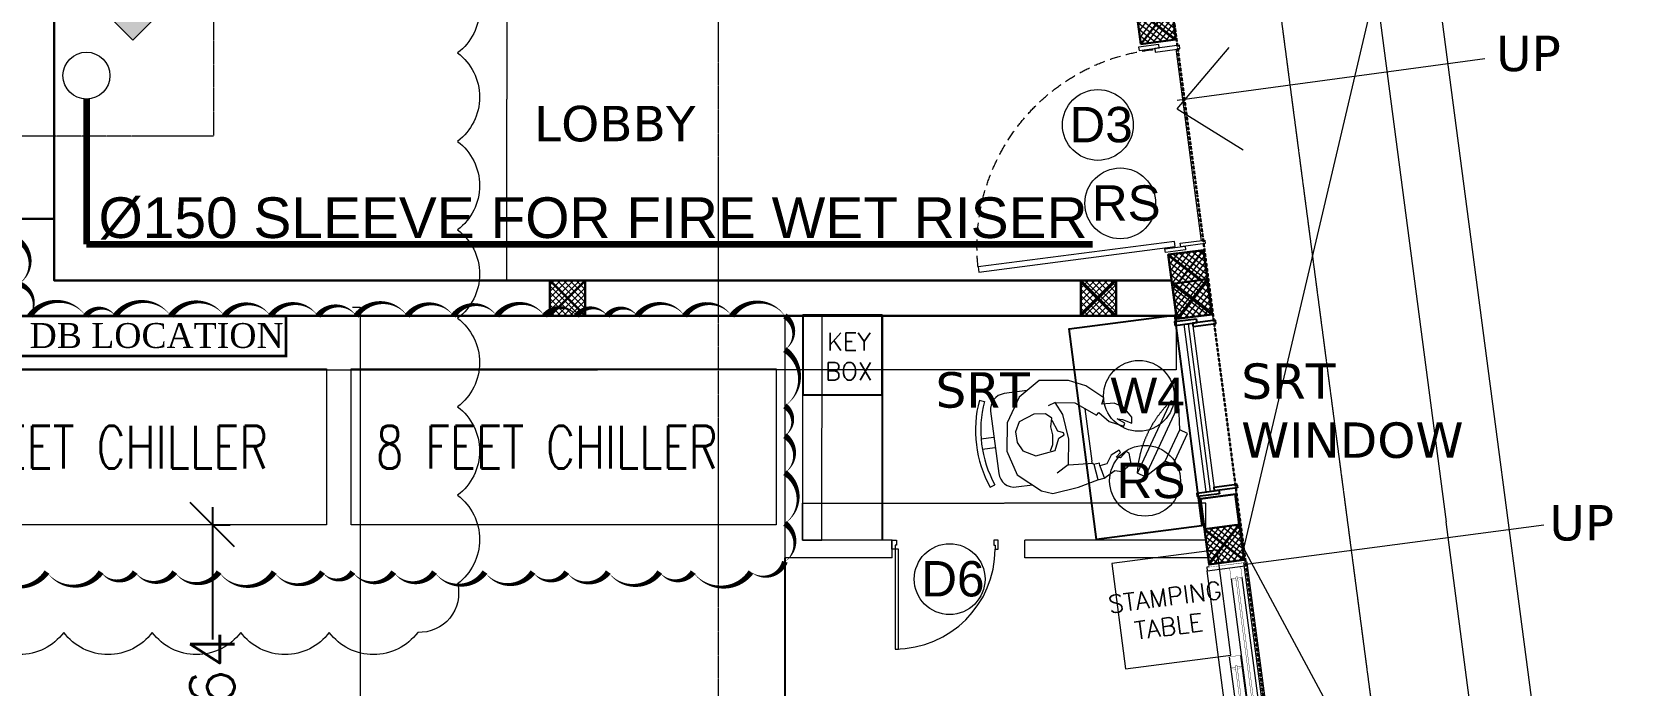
# Model space of a CAD drawing. Header units: inches. Extents: x 6 to 183294, y -48183 to 78918.
# Drawn here: x 149024 to 158074, y 60168 to 63863 of the extents above; entities that cross this region are included whole.
import ezdxf
from ezdxf.enums import TextEntityAlignment as Align

# ---------------------------------------------------------------- set-up
doc = ezdxf.new("R2010")
doc.units = ezdxf.units.IN
doc.header["$MEASUREMENT"] = 0
doc.set_wipeout_variables(frame=1)
doc.header["$PDMODE"] = 35
for name, pattern in [('( Hidden )', [0.375, 0.25, -0.125]), ('DASH', [0.35, 0.25, -0.1]), ('HIDDEN', [0.375, 0.25, -0.125]), ('PHANTOM2', [1.25, 0.625, -0.125, 0.125, -0.125, 0.125, -0.125])]:
    doc.linetypes.add(name, pattern=pattern)
for name, color, linetype, lineweight in [('0 @ 1 (2)', 8, 'Continuous', 0), ('asl comments 12-01-2023', 8, 'Continuous', 0), ('DIM', 8, 'Continuous', 0), ('FUR', 8, 'Continuous', 0), ('FURNITURE', 8, 'Continuous', 0), ('RACK', 8, 'Continuous', 0), ('SDA_COMMENTS', 8, 'Continuous', 0), ('SDA_DETAIL MARKER', 8, 'PHANTOM2', 0), ('SDA_DIM', 8, 'Continuous', 5), ('SDA_DOOR', 2, 'Continuous', 5), ('SDA_MEP INPUTS', 8, 'Continuous', 0), ('SDA_PARTITIONS', 8, 'Continuous', 0), ('SDA_PLAN', 8, 'Continuous', 0), ('SDA_PROJECTIONS', 8, 'HIDDEN', 0), ('SDA_RCC', 1, 'Continuous', 30), ('SDA_SCHEDULES', 8, 'Continuous', 0), ('SDA_SECTION LINE', 8, 'Continuous', 0), ('SDA_WALL', 7, 'Continuous', 30), ('SDA_WINDOW', 8, 'Continuous', 0), ('WALL', 8, 'Continuous', 0)]:
    doc.layers.add(name, color=color, linetype=linetype, lineweight=lineweight)
doc.layers.add('SDA_TEXT', color=21, linetype='Continuous')
doc.styles.add('AR', font='arial.ttf')
doc.styles.add('arial', font='verdana.ttf')
doc.styles.get("Standard").update_dxf_attribs({"font": 'txt.shx'})
doc.styles.add('SWA', font='simplex.shx', dxfattribs={"width": 0.75, "height": 0.23})
doc.styles.add('Tahoma', font='tahoma.ttf')
doc.styles.add('TEXT1', font='times.ttf')
doc.styles.add('UNIQUE', font='times.ttf', dxfattribs={"height": 0.16})
doc.linetypes.add('FENCELINE1', pattern='A,0.25,-0.1,[133,ltypeshp.shx,S=0.1,R=0,X=-0.1,Y=0],-0.1,1', length=1.45)
doc.dimstyles.new('1-10', dxfattribs={"dimscale": 0.15, "dimtxt": 2.5, "dimasz": 2.5, "dimexe": 1, "dimexo": 0.5, "dimgap": 0.09, "dimtad": 0, "dimdec": 3, "dimzin": 0, "dimdsep": 46, "dimtxsty": 'Standard', "dimblk": 'OBLIQUE', "dimcen": 2.5, "dimdle": 1, "dimadec": 0, "dimazin": 0, "dimtfac": 1, "dimtdec": 3, "dimtofl": 0, "dimtmove": 0, "dimatfit": 3, "dimfxl": 0, "dimtolj": 1, "dimtzin": 0, "dimarcsym": 0})
doc.dimstyles.new('SDA-100', dxfattribs={"dimtxt": 0.2, "dimasz": 0.18, "dimexe": 0.18, "dimexo": 0.0625, "dimgap": 0.015, "dimtad": 0, "dimzin": 0, "dimdsep": 46, "dimtxsty": 'Standard', "dimblk": 'ARCHTICK', "dimcen": 0.09, "dimclrd": 27, "dimclre": 27, "dimclrt": 21, "dimadec": 0, "dimazin": 0, "dimtfac": 1, "dimtofl": 0, "dimtmove": 1, "dimatfit": 3, "dimfxl": 0, "dimtolj": 1, "dimtzin": 0, "dimlwd": -1, "dimlwe": -1, "dimarcsym": 0})
doc.dimstyles.new('SDA-50', dxfattribs={"dimtxt": 0.1, "dimasz": 0.05, "dimexe": 0.09, "dimexo": 0.009, "dimgap": 0, "dimtad": 0, "dimzin": 0, "dimdsep": 46, "dimtxsty": 'Standard', "dimblk": 'ARCHTICK', "dimcen": 0.1, "dimclrd": 27, "dimclre": 27, "dimclrt": 21, "dimadec": 0, "dimazin": 0, "dimtfac": 1, "dimtofl": 0, "dimtmove": 1, "dimatfit": 3, "dimfxl": 0, "dimtolj": 1, "dimtzin": 0, "dimlwd": -1, "dimlwe": -1, "dimarcsym": 0})

# ---------------------------------------------------------------- blocks, each defined once
blk = doc.blocks.new('*U219')
at = {"linetype": 'Continuous', "lineweight": 0}
for points in [[(0, 0.025), (0.035, 0.025), (0.035, 0.01), (0.055, 0.01), (0.055, 0.15), (0.035, 0.15), (0.035, 0.24), (0.015, 0.24), (0.015, 0.225), (0, 0.225)], [(1.2, 0.025), (1.165, 0.025), (1.165, 0.01), (1.145, 0.01), (1.145, 0.15), (1.165, 0.15), (1.165, 0.24), (1.185, 0.24), (1.185, 0.225), (1.2, 0.225)]]:
    blk.add_wipeout(points, dxfattribs=at).dxf.layer = 'SDA_DOOR'
at = {"layer": 'SDA_DOOR', "color": 7, "linetype": 'Continuous', "lineweight": 30}
for p, q in [((0, 0.225), (0, 0.025)), ((1.2, 0.225), (1.2, 0.025))]:
    blk.add_line(p, q, dxfattribs=at)
at = {"layer": 'SDA_DOOR', "linetype": 'Continuous'}
for points in [[(1.13, 1.3), (1.16, 1.3), (1.16, 0.18), (1.13, 0.18)], [(1.13, 1.3), (1.16, 1.3), (1.16, 0.18), (1.13, 0.18)], [(0.015, 0.125), (0.015, 0.24), (0.035, 0.24), (0.035, 0.125)], [(1.185, 0.125), (1.185, 0.24), (1.165, 0.24), (1.165, 0.125)], [(0.035, 0.01), (0.035, 0.15), (0.055, 0.15), (0.055, 0.01)], [(1.165, 0.01), (1.165, 0.15), (1.145, 0.15), (1.145, 0.01)]]:
    blk.add_lwpolyline(points, close=True, dxfattribs=at)
at = {"layer": 'SDA_DOOR', "linetype": '( Hidden )', "ltscale": 0.25}
blk.add_arc((1.16, 0.18), 1.1204, 91.53434, 181.53434, dxfattribs=at)
blk.add_arc((1.16, 0.18), 1.1204, 91.53434, 181.53434, dxfattribs=at)
blk = doc.blocks.new('A$C7A0A1DC5')
blk.add_wipeout([(0, 1), (1, 1), (1, 0), (0, 0)]).dxf.layer = 'SDA_RCC'
at = {"layer": 'SDA_RCC', "lineweight": 5}
h = blk.add_hatch(dxfattribs=at)
h.set_pattern_fill('ANSI37', color=252, scale=0.04, style=0)
h.set_pattern_definition([(45, (0, 0), (-0.089803, 0.089803), []), (135, (0, 0), (-0.089803, -0.089803), [])])
h.paths.add_polyline_path([(0, 1), (1, 1), (1, 0), (0, 0)])
at = {"layer": 'SDA_RCC'}
for p, q in [((0, 1), (1, 0)), ((1, 1), (0, 0))]:
    blk.add_line(p, q, dxfattribs=at)
blk.add_lwpolyline([(0, 1), (1, 1), (1, 0), (0, 0)], close=True, dxfattribs=at)
blk = doc.blocks.new('*U220')
blk.add_circle((0.2, 0.2), 0.2)
at = {"style": 'AR'}
blk.add_attdef('DOOR', (0.0399, 0.102), '', height=0.2, dxfattribs=at)
blk = doc.blocks.new('*U221')
blk.add_circle((0.2, 0.2), 0.2)
at = {"style": 'AR'}
blk.add_attdef('DOOR', (0.0399, 0.102), '', height=0.2, dxfattribs=at)
blk = doc.blocks.new('*U223')
at = {"layer": 'SDA_DOOR', "lineweight": 5}
blk.add_lwpolyline([(0.675, 0), (0.715, 0), (0.715, 1.13), (0.675, 1.13)], close=True, dxfattribs=at)
at = {"layer": 'SDA_DOOR', "lineweight": 5, "flags": 128}
for points in [[(-0.415, 0), (-0.45, 0), (-0.45, -0.1), (-0.4, -0.1), (-0.4, -0.045), (-0.415, -0.045)], [(0.7, -0.045), (0.715, -0.045), (0.715, 0), (0.75, 0), (0.75, -0.1), (0.7, -0.1)]]:
    blk.add_lwpolyline(points, close=True, dxfattribs=at)
at = {"layer": 'SDA_DOOR', "lineweight": 5}
blk.add_arc((0.715, 0), 1.13, 90, 180, dxfattribs=at)
blk = doc.blocks.new('*U224')
blk.add_circle((0.2, 0.2), 0.2)
at = {"style": 'AR'}
blk.add_attdef('DOOR', (0.0399, 0.102), '', height=0.2, dxfattribs=at)
blk = doc.blocks.new('*U206')
for points in [[(0, 0.025), (0.015, 0.025), (0.015, 0.225), (0, 0.225)], [(3.6, 0.025), (3.585, 0.025), (3.585, 0.225), (3.6, 0.225)]]:
    blk.add_lwpolyline(points, close=True)
at = {"layer": 'SDA_DOOR', "color": 252, "lineweight": 0}
for p, q in [((0.035, 0.24), (3.565, 0.24)), ((0.035, 0.01), (3.565, 0.01))]:
    blk.add_line(p, q, dxfattribs=at)
at = {"layer": 'SDA_DOOR', "lineweight": 0}
for p, q in [((0.098, 0.1124, 0), (0.935, 0.1118, 0)), ((0.533, 0.1798, 0), (1.37, 0.1798, 0)), ((0.533, 0.1165, 0), (1.37, 0.1165, 0)), ((3.067, 0.1798, 0), (2.23, 0.1798, 0)), ((3.067, 0.1165, 0), (2.23, 0.1165, 0)), ((3.502, 0.1124, 0), (2.665, 0.1118, 0)), ((0.935, 0.0488, 0), (0.098, 0.0488, 0)), ((2.665, 0.0488, 0), (3.502, 0.0488, 0))]:
    blk.add_line(p, q, dxfattribs=at)
at = {"layer": 'SDA_DOOR', "linetype": 'Continuous'}
for points in [[(0.015, 0.01), (0.015, 0.24), (0.035, 0.24), (0.035, 0.01)], [(3.585, 0.01), (3.585, 0.24), (3.565, 0.24), (3.565, 0.01)]]:
    blk.add_lwpolyline(points, close=True, dxfattribs=at)
at = {"layer": 'SDA_DOOR', "lineweight": 0, "elevation": 0}
for points, const_width in [([(0.596, 0.1533), (0.596, 0.1804), (0.533, 0.1804), (0.533, 0.1174), (0.596, 0.1174), (0.596, 0.1433)], 0.002), ([(1.37, 0.1533), (1.37, 0.1804), (1.433, 0.1804), (1.433, 0.1174), (1.37, 0.1174), (1.37, 0.1433)], 0.002), ([(2.23, 0.1533), (2.23, 0.1804), (2.167, 0.1804), (2.167, 0.1174), (2.23, 0.1174), (2.23, 0.1433)], 0.002), ([(3.004, 0.1533), (3.004, 0.1804), (3.067, 0.1804), (3.067, 0.1174), (3.004, 0.1174), (3.004, 0.1433)], 0.002), ([(0.098, 0.1118), (0.113, 0.0853), (0.098, 0.0853), (0.098, 0.1118)], 0.001), ([(0.596, 0.1798), (0.611, 0.1533), (0.596, 0.1533), (0.596, 0.1798)], 0.001), ([(0.611, 0.1433), (0.596, 0.1433), (0.596, 0.1168), (0.611, 0.1433)], 0.001), ([(0.872, 0.1118), (0.857, 0.0853), (0.872, 0.0853), (0.872, 0.1118)], 0.001), ([(0.872, 0.0853), (0.872, 0.1124), (0.935, 0.1124), (0.935, 0.0494), (0.872, 0.0494), (0.872, 0.0753)], 0.002), ([(1.37, 0.1798), (1.355, 0.1533), (1.37, 0.1533), (1.37, 0.1798)], 0.001), ([(1.355, 0.1433), (1.37, 0.1433), (1.37, 0.1168), (1.355, 0.1433)], 0.001), ([(2.23, 0.1798), (2.245, 0.1533), (2.23, 0.1533), (2.23, 0.1798)], 0.001), ([(2.245, 0.1433), (2.23, 0.1433), (2.23, 0.1168), (2.245, 0.1433)], 0.001), ([(2.728, 0.0853), (2.728, 0.1124), (2.665, 0.1124), (2.665, 0.0494), (2.728, 0.0494), (2.728, 0.0753)], 0.002), ([(2.728, 0.1118), (2.743, 0.0853), (2.728, 0.0853), (2.728, 0.1118)], 0.001), ([(3.004, 0.1798), (2.989, 0.1533), (3.004, 0.1533), (3.004, 0.1798)], 0.001), ([(2.989, 0.1433), (3.004, 0.1433), (3.004, 0.1168), (2.989, 0.1433)], 0.001), ([(3.502, 0.1118), (3.487, 0.0853), (3.502, 0.0853), (3.502, 0.1118)], 0.001), ([(0.113, 0.0753), (0.098, 0.0753), (0.098, 0.0488), (0.113, 0.0753)], 0.001), ([(0.857, 0.0753), (0.872, 0.0753), (0.872, 0.0488), (0.857, 0.0753)], 0.001), ([(2.743, 0.0753), (2.728, 0.0753), (2.728, 0.0488), (2.743, 0.0753)], 0.001), ([(3.487, 0.0753), (3.502, 0.0753), (3.502, 0.0488), (3.487, 0.0753)], 0.001)]:
    blk.add_lwpolyline(points, dxfattribs=dict(at, const_width=const_width))
for points in [[(1.4065, 0.1804), (1.3965, 0.1804), (1.3965, 0.2147), (1.4065, 0.2147)], [(2.1935, 0.1804), (2.2035, 0.1804), (2.2035, 0.2147), (2.1935, 0.2147)]]:
    blk.add_lwpolyline(points, close=True, dxfattribs=at)
at = {"layer": 'SDA_DOOR', "lineweight": 0, "const_width": 0.002, "elevation": 0}
for points in [[(1.3797, 0.1533), (0.5875, 0.1533), (0.5875, 0.1433), (1.3797, 0.1433)], [(2.2203, 0.1533), (3.0124, 0.1533), (3.0124, 0.1433), (2.2203, 0.1433)], [(0.0908, 0.0853), (0.8814, 0.0853), (0.8814, 0.0753), (0.0908, 0.0753)], [(3.5092, 0.0853), (2.7186, 0.0853), (2.7186, 0.0753), (3.5092, 0.0753)]]:
    blk.add_lwpolyline(points, close=True, dxfattribs=at)
at = {"linetype": 'Continuous', "lineweight": 0}
for points in [[(0, 0.025), (0.015, 0.025), (0.015, 0.225), (0, 0.225)], [(3.6, 0.025), (3.585, 0.025), (3.585, 0.225), (3.6, 0.225)]]:
    blk.add_wipeout(points, dxfattribs=at).dxf.layer = 'SDA_DOOR'
at = {"layer": 'SDA_DOOR', "color": 7, "linetype": 'Continuous', "lineweight": 30}
for p, q in [((0, 0.225), (0, 0.025)), ((3.6, 0.225), (3.6, 0.025))]:
    blk.add_line(p, q, dxfattribs=at)
at = {"layer": 'SDA_DOOR', "lineweight": 0, "const_width": 0.002, "elevation": 0}
for points in [[(0.098, 0.0853), (0.098, 0.1124), (0.035, 0.1124), (0.035, 0.0494), (0.098, 0.0494), (0.098, 0.0753)], [(3.502, 0.0853), (3.502, 0.1124), (3.565, 0.1124), (3.565, 0.0494), (3.502, 0.0494), (3.502, 0.0753)]]:
    blk.add_lwpolyline(points, dxfattribs=at)
blk = doc.blocks.new('A$C0D3C5FC6')
at = {"layer": 'SDA_MEP INPUTS', "lineweight": 0, "const_width": 0.02}
blk.add_lwpolyline([(0, 0), (0, -0.3), (-2, -0.3), (-2, 0)], close=True, dxfattribs=at)
at = {"layer": 'SDA_MEP INPUTS', "lineweight": 0, "style": 'TEXT1'}
blk.add_text('DB LOCATION', height=0.18663, dxfattribs=at).set_placement((-1.919, -0.24))
blk = doc.blocks.new('_ArchTick')
at = {"color": 0, "const_width": 0.15}
blk.add_lwpolyline([(-0.5, -0.5), (0.5, 0.5)], dxfattribs=at)
blk = doc.blocks.new('*U482')
at = {"linetype": 'Continuous'}
blk.add_wipeout([(0, 0.015), (0.015, 0.015), (0.015, 0), (1.0107, 0), (1.0107, 0.015), (1.0257, 0.015), (1.0257, 0.215), (0.9907, 0.215), (0.9907, 0.23), (0.035, 0.23), (0.035, 0.215), (0, 0.215)], dxfattribs=at).dxf.layer = 'SDA_WINDOW'
at = {"layer": 'SDA_WINDOW', "color": 7, "linetype": 'Continuous', "lineweight": 30}
for p, q in [((0, 0.015), (0, 0.215)), ((1.0257, 0.015), (1.0257, 0.215))]:
    blk.add_line(p, q, dxfattribs=at)
at = {"layer": 'SDA_WINDOW', "linetype": 'Continuous'}
for p, q in [((0.035, 0.1), (0.9907, 0.1)), ((0.035, 0.075), (0.9907, 0.075)), ((0.035, 0.05), (0.9907, 0.05))]:
    blk.add_line(p, q, dxfattribs=at)
at = {"layer": 'SDA_WINDOW', "linetype": 'Continuous', "lineweight": -3}
for points in [[(0.035, 0.23), (0.035, 0.1), (0.055, 0.1), (0.055, 0.23)], [(0.9907, 0.23), (0.9907, 0.1), (0.9707, 0.1), (0.9707, 0.23)], [(0.015, 0.125), (0.015, 0), (0.035, 0), (0.035, 0.125)], [(1.0107, 0.125), (1.0107, 0), (0.9907, 0), (0.9907, 0.125)]]:
    blk.add_lwpolyline(points, close=True, dxfattribs=at)
blk = doc.blocks.new('*U314')
blk.add_circle((0.2, 0.2), 0.2)
at = {"style": 'AR'}
blk.add_attdef('DOOR', (0.0399, 0.102), '', height=0.2, dxfattribs=at)
blk = doc.blocks.new('*U315')
blk.add_circle((0.2, 0.2), 0.2)
at = {"style": 'AR'}
blk.add_attdef('DOOR', (0.0399, 0.102), '', height=0.2, dxfattribs=at)
blk = doc.blocks.new('*D671')
at = {"layer": 'Defpoints', "color": 0}
for p in [(151658.8, 64508.8), (151658.8, 62458.8), (151705.5, 62458.8)]:
    blk.add_point(p, dxfattribs=at)
at = {"layer": 'SDA_DIM', "color": 27}
for p, q in [((151658.9, 64508.8), (151705.6, 64508.8)), ((151705.5, 64508.8), (151705.5, 63484.4)), ((151705.5, 62458.8), (151705.5, 63483.2)), ((151658.9, 62458.8), (151705.6, 62458.8))]:
    blk.add_line(p, q, dxfattribs=at)
at = {"layer": 'SDA_DIM', "color": 27, "xscale": 0.18, "yscale": 0.18, "zscale": 0.18}
for p, rotation in [((151705.5, 64508.8), 90), ((151705.5, 62458.8), 270)]:
    blk.add_blockref('_ArchTick', p, dxfattribs=dict(at, rotation=rotation))
at = {"layer": 'SDA_DIM', "color": 21, "insert": (151705.5, 63483.8), "char_height": 0.2, "attachment_point": 5, "rotation": 90}
blk.add_mtext('\\A1;2049.99', dxfattribs=at)
blk = doc.blocks.new('*D677')
at = {"layer": 'Defpoints', "color": 0}
for p in [(148948.8, 62258.8), (155488.7, 62258.8), (155488.7, 61954.7)]:
    blk.add_point(p, dxfattribs=at)
at = {"layer": 'SDA_DIM', "color": 27}
for p, q in [((148948.8, 62258.8), (148948.8, 61954.5)), ((155488.7, 62258.8), (155488.7, 61954.5)), ((148948.8, 61954.7), (152218.1, 61954.7)), ((155488.7, 61954.7), (152219.4, 61954.7))]:
    blk.add_line(p, q, dxfattribs=at)
at = {"layer": 'SDA_DIM', "color": 27, "xscale": 0.18, "yscale": 0.18, "zscale": 0.18, "rotation": 180}
blk.add_blockref('_ArchTick', (148948.8, 61954.7), dxfattribs=at)
at = {"layer": 'SDA_DIM', "color": 27, "xscale": 0.18, "yscale": 0.18, "zscale": 0.18}
blk.add_blockref('_ArchTick', (155488.7, 61954.7), dxfattribs=at)
at = {"layer": 'SDA_DIM', "color": 21, "insert": (152218.7, 61954.7), "char_height": 0.2, "attachment_point": 5}
blk.add_mtext('\\A1;6539.83', dxfattribs=at)
blk = doc.blocks.new('*D681')
at = {"layer": 'Defpoints', "color": 0}
for p in [(153377.2, 62258.8), (153377.2, 60991.6), (153485.9, 60991.6)]:
    blk.add_point(p, dxfattribs=at)
at = {"layer": 'SDA_DIM', "color": 27}
for p, q in [((153377.3, 62258.8), (153486.1, 62258.8)), ((153485.9, 62258.8), (153485.9, 61625.8)), ((153485.9, 60991.6), (153485.9, 61624.6)), ((153377.3, 60991.6), (153486.1, 60991.6))]:
    blk.add_line(p, q, dxfattribs=at)
at = {"layer": 'SDA_DIM', "color": 27, "xscale": 0.18, "yscale": 0.18, "zscale": 0.18}
for p, rotation in [((153485.9, 62258.8), 90), ((153485.9, 60991.6), 270)]:
    blk.add_blockref('_ArchTick', p, dxfattribs=dict(at, rotation=rotation))
at = {"layer": 'SDA_DIM', "color": 21, "insert": (153485.9, 61625.2), "char_height": 0.2, "attachment_point": 5, "rotation": 90}
blk.add_mtext('\\A1;1267.26', dxfattribs=at)
blk = doc.blocks.new('*D682')
at = {"layer": 'Defpoints', "color": 0}
for p in [(155655.8, 61199.7), (153377.2, 60991.6), (155655.8, 60991.6)]:
    blk.add_point(p, dxfattribs=at)
at = {"layer": 'SDA_DIM', "color": 27}
for p, q in [((153377.2, 60991.6), (153377.2, 61199.9)), ((153377.2, 61199.7), (154515.9, 61199.7)), ((155655.8, 61199.7), (154517.1, 61199.7)), ((155655.8, 60991.6), (155655.8, 61199.9))]:
    blk.add_line(p, q, dxfattribs=at)
at = {"layer": 'SDA_DIM', "color": 27, "xscale": 0.18, "yscale": 0.18, "zscale": 0.18, "rotation": 180}
blk.add_blockref('_ArchTick', (153377.2, 61199.7), dxfattribs=at)
at = {"layer": 'SDA_DIM', "color": 27, "xscale": 0.18, "yscale": 0.18, "zscale": 0.18}
blk.add_blockref('_ArchTick', (155655.8, 61199.7), dxfattribs=at)
at = {"layer": 'SDA_DIM', "color": 21, "insert": (154516.5, 61199.7), "char_height": 0.2, "attachment_point": 5}
blk.add_mtext('\\A1;2278.58', dxfattribs=at)
blk = doc.blocks.new('*D732')
at = {"layer": 'Defpoints', "color": 0}
for p in [(150834, 62308.3), (150878, 62308.3), (150894.3, 36790)]:
    blk.add_point(p, dxfattribs=at)
at = {"layer": 'SDA_DIM', "color": 27}
for p, q in [((150834.1, 62308.3), (150878.2, 62308.3)), ((150878, 62308.3), (150878, 49549.8)), ((150878, 36790), (150878, 49548.4)), ((150894.2, 36790), (150877.8, 36790))]:
    blk.add_line(p, q, dxfattribs=at)
at = {"layer": 'SDA_DIM', "color": 27, "xscale": 0.18, "yscale": 0.18, "zscale": 0.18}
for p, rotation in [((150878, 62308.3), 90), ((150878, 36790), 270)]:
    blk.add_blockref('_ArchTick', p, dxfattribs=dict(at, rotation=rotation))
at = {"layer": 'SDA_DIM', "color": 21, "insert": (150878, 49549.1), "char_height": 0.2, "attachment_point": 5, "rotation": 90}
blk.add_mtext('\\A1;25518.29', dxfattribs=at)
blk = doc.blocks.new('*D765')
at = {"layer": 'Defpoints', "color": 0}
for p in [(156840, 65068.7), (157874.7, 57212.6), (157530.4, 57167.3)]:
    blk.add_point(p, dxfattribs=at)
at = {"layer": 'SDA_DIM', "color": 27}
for p, q in [((156839.9, 65068.7), (156495.5, 65023.4)), ((156495.7, 65023.4), (157013, 61095.9)), ((157530.4, 57167.3), (157013.2, 61094.7)), ((157874.7, 57212.6), (157530.3, 57167.3))]:
    blk.add_line(p, q, dxfattribs=at)
at = {"layer": 'SDA_DIM', "color": 27, "xscale": 0.18, "yscale": 0.18, "zscale": 0.18}
for p, rotation in [((156495.7, 65023.4), 97.50329126944055), ((157530.4, 57167.3), 277.5032912694406)]:
    blk.add_blockref('_ArchTick', p, dxfattribs=dict(at, rotation=rotation))
at = {"layer": 'SDA_DIM', "color": 21, "insert": (157013.1, 61095.3), "char_height": 0.2, "attachment_point": 5, "rotation": 277.50329}
blk.add_mtext('\\A1;7923.95', dxfattribs=at)
blk = doc.blocks.new('*U486')
blk.add_hatch(color=256).paths.add_polyline_path([(-8.98, 0), (-4.49, -4.49), (0, -8.98), (4.49, -4.49), (8.98, 0), (6.35, 0, -0.198912), (4.49, -4.49, -0.414214), (-4.49, -4.49, -0.198912), (-6.35, 0)])
blk.add_line((-6.35, 0), (6.35, 0))
for points in [[(-6.35, 0), (-8.98, 0), (0, -8.98), (8.98, 0), (6.35, 0, -1)], [(4.49, -4.49, -0.414214), (-4.49, -4.49), (0, -8.98), (4.49, -4.49)]]:
    blk.add_lwpolyline(points, format="xyb", close=True)
blk.add_circle((0, 0), 6.35)
at = {"style": 'Tahoma', "flags": 8}
blk.add_attdef('VIEWNUMBER', text='', height=2.5, dxfattribs=at).set_placement((0, 0), align=Align.BOTTOM_CENTER)
blk.add_attdef('SHEETNUMBER', text='', height=2.5, dxfattribs=at).set_placement((0, -1.59), align=Align.TOP_CENTER)
blk = doc.blocks.new('scf')
at = {"layer": 'FUR', "color": 120, "lineweight": 0}
for p, q in [((248384.6, 259616.5, -114.3), (248410.5, 259657.4, -114.3)), ((248384.6, 259616.5, -114.3), (248459, 259493, -114.3)), ((248384.6, 259616.5, -114.3), (248766, 259374.7, -114.3)), ((248410.5, 259657.4, -114.3), (248791.9, 259415.6, -114.3)), ((248433.1, 259452.1, -114.3), (248459, 259493, -114.3)), ((248459, 259493, -114.3), (248622.5, 259389.3, -114.3)), ((248433.1, 259452.1, -114.3), (248596.6, 259348.5, -114.3)), ((248766, 259374.7, -114.3), (248791.9, 259415.6, -114.3)), ((248596.6, 259348.5, -114.3), (248622.5, 259389.3, -114.3)), ((248622.5, 259389.3, -114.3), (248766, 259374.7, -114.3))]:
    blk.add_line(p, q, dxfattribs=at)
blk.add_polyline3d([(248410.5, 259657.4, -114.3), (248413.9, 259656.7, -114.3), (248417.4, 259656.1, -114.3), (248420.9, 259655.4, -114.3), (248424.3, 259654.6, -114.3), (248427.8, 259653.9, -114.3), (248431.2, 259653.1, -114.3), (248434.7, 259652.3, -114.3), (248438.2, 259651.5, -114.3), (248441.6, 259650.7, -114.3), (248445.1, 259649.8, -114.3), (248448.5, 259648.9, -114.3), (248452, 259648, -114.3), (248455.4, 259647.1, -114.3), (248458.9, 259646.1, -114.3), (248462.3, 259645.2, -114.3), (248465.7, 259644.2, -114.3), (248469.2, 259643.2, -114.3), (248472.6, 259642.1, -114.3), (248476, 259641.1, -114.3), (248479.5, 259640, -114.3), (248482.9, 259638.9, -114.3), (248486.3, 259637.8, -114.3), (248489.7, 259636.6, -114.3), (248493.1, 259635.5, -114.3), (248496.5, 259634.3, -114.3), (248499.9, 259633.1, -114.3), (248503.3, 259631.9, -114.3), (248506.7, 259630.6, -114.3), (248510.1, 259629.4, -114.3), (248513.5, 259628.1, -114.3), (248516.9, 259626.8, -114.3), (248520.2, 259625.4, -114.3), (248523.6, 259624.1, -114.3), (248526.9, 259622.7, -114.3), (248530.3, 259621.3, -114.3), (248533.6, 259619.9, -114.3), (248537, 259618.5, -114.3), (248540.3, 259617, -114.3), (248543.6, 259615.5, -114.3), (248546.9, 259614.1, -114.3), (248550.3, 259612.5, -114.3), (248553.6, 259611, -114.3), (248556.8, 259609.5, -114.3), (248560.1, 259607.9, -114.3), (248563.4, 259606.3, -114.3), (248566.7, 259604.7, -114.3), (248569.9, 259603.1, -114.3), (248573.2, 259601.4, -114.3), (248576.4, 259599.7, -114.3), (248579.7, 259598, -114.3), (248582.9, 259596.3, -114.3), (248586.1, 259594.6, -114.3), (248589.3, 259592.9, -114.3), (248592.5, 259591.1, -114.3), (248595.7, 259589.3, -114.3), (248598.9, 259587.5, -114.3), (248602.1, 259585.7, -114.3), (248605.2, 259583.9, -114.3), (248608.4, 259582, -114.3), (248611.5, 259580.1, -114.3), (248614.6, 259578.2, -114.3), (248617.8, 259576.3, -114.3), (248620.9, 259574.4, -114.3), (248624, 259572.4, -114.3), (248627, 259570.5, -114.3), (248630.1, 259568.5, -114.3), (248633.2, 259566.5, -114.3), (248636.2, 259564.5, -114.3), (248639.3, 259562.4, -114.3), (248642.3, 259560.4, -114.3), (248645.3, 259558.3, -114.3), (248648.3, 259556.2, -114.3), (248651.3, 259554.1, -114.3), (248654.2, 259552, -114.3), (248657.2, 259549.8, -114.3), (248660.2, 259547.7, -114.3), (248663.1, 259545.5, -114.3), (248666, 259543.3, -114.3), (248668.9, 259541.1, -114.3), (248671.8, 259538.9, -114.3), (248674.7, 259536.6, -114.3), (248677.6, 259534.4, -114.3), (248680.4, 259532.1, -114.3), (248683.3, 259529.8, -114.3), (248686.1, 259527.5, -114.3), (248688.9, 259525.2, -114.3), (248691.7, 259522.9, -114.3), (248694.5, 259520.5, -114.3), (248697.2, 259518.2, -114.3), (248700, 259515.8, -114.3), (248702.7, 259513.4, -114.3), (248705.4, 259511, -114.3), (248708.1, 259508.6, -114.3), (248710.8, 259506.1, -114.3), (248713.5, 259503.7, -114.3), (248716.1, 259501.2, -114.3), (248718.8, 259498.7, -114.3), (248721.4, 259496.3, -114.3), (248724, 259493.7, -114.3), (248726.6, 259491.2, -114.3), (248729.2, 259488.7, -114.3), (248731.7, 259486.1, -114.3), (248734.3, 259483.6, -114.3), (248736.8, 259481, -114.3), (248739.3, 259478.4, -114.3), (248741.8, 259475.8, -114.3), (248744.3, 259473.2, -114.3), (248746.7, 259470.6, -114.3), (248749.1, 259467.9, -114.3), (248751.6, 259465.3, -114.3), (248754, 259462.6, -114.3), (248756.3, 259459.9, -114.3), (248758.7, 259457.3, -114.3), (248761.1, 259454.6, -114.3), (248763.4, 259451.8, -114.3), (248765.7, 259449.1, -114.3), (248768, 259446.4, -114.3), (248770.2, 259443.6, -114.3), (248772.5, 259440.9, -114.3), (248774.7, 259438.1, -114.3), (248776.9, 259435.3, -114.3), (248779.1, 259432.6, -114.3), (248781.3, 259429.8, -114.3), (248783.5, 259426.9, -114.3), (248785.6, 259424.1, -114.3), (248787.7, 259421.3, -114.3), (248789.8, 259418.5, -114.3), (248791.9, 259415.6, -114.3)], dxfattribs=at)
blk = doc.blocks.new('A$C440C1D34')
at = {"color": 58}
blk.add_lwpolyline([(0, 0), (1200, 0), (1200, 600), (0, 600)], close=True, dxfattribs=at)
at = {"layer": 'RACK', "color": 3, "lineweight": 0}
for p, q in [((626.6, 282.4), (660.3, 287.7)), ((654.4, 233.8), (626.6, 282.4)), ((660.3, 287.7), (722.3, 247.2)), ((363, 191.1), (399.8, 249.7)), ((374.1, 153), (363, 191.1)), ((399.8, 249.7), (460.3, 246.8)), ((471.2, 230.2), (441.1, 194.6)), ((441.1, 194.6), (446.8, 169.6)), ((446.8, 169.6), (471.1, 199.1)), ((460.3, 246.8), (471.2, 230.2)), ((484.6, 192.6), (462.1, 144.5)), ((471.1, 199.1), (484.6, 192.6)), ((615.5, 236.9), (630.9, 242.8)), ((652.9, 157), (615.5, 236.9)), ((630.9, 242.8), (661.2, 204.1)), ((661.2, 204.1), (654.4, 233.8)), ((722.3, 247.2), (750.9, 198.5)), ((750.9, 198.5), (755.1, 127.9)), ((338.9, 87.6), (374.1, 153)), ((416.8, 112.6), (411.5, 73.2)), ((462.1, 144.5), (416.8, 112.6)), ((710, 105.6), (652.9, 157)), ((696.7, 90.6), (710, 105.6)), ((782, -21.3), (696.7, 90.6)), ((755.1, 127.9), (789.4, 145.2)), ((789.4, 145.2), (868.8, 52.8)), ((306.4, -63.1), (333, 50.5)), ((333, 50.5), (338.9, 87.6)), ((423.8, 40.2), (335.3, 51)), ((411.5, 73.2), (336.1, 89.4)), ((411.5, 73.2), (426.2, 71.8)), ((426.2, 71.8), (422.1, 37.4)), ((422.1, 37.4), (429.4, 36.7)), ((429.4, 36.7), (437.3, -102.4)), ((441.9, 32.1), (741.4, 32.1)), ((868.8, 52.8), (912.2, -41.2)), ((289.8, -210.2), (306.4, -63.1)), ((437.3, -102.4), (583, -81.1)), ((583, -81.1), (725.1, -96.4)), ((797.9, -131.2), (782, -21.3)), ((912.2, -41.2), (933, -204.2)), ((440.1, -104.2), (400.7, -170.9)), ((513.4, -278.8), (529.7, -167)), ((529.7, -167), (595.7, -136.5)), ((530, -193.8), (564.1, -175.8)), ((564.1, -175.8), (619.6, -168.1)), ((595.7, -136.5), (610.2, -104.9)), ((610.2, -104.9), (623, -106.6)), ((619.6, -168.1), (665.7, -174.1)), ((623, -106.6), (635, -138.2)), ((635, -138.2), (699, -161.3)), ((665.7, -174.1), (712.6, -162.2)), ((712.6, -162.2), (741.7, -194.6)), ((725.1, -96.4), (797.9, -131.2)), ((797.9, -131.2), (783.7, -172.7)), ((313.5, -271.7), (289.8, -210.2)), ((748.8, -260.1), (716.1, -346.3)), ((741.7, -194.6), (748.8, -260.1)), ((933, -204.2), (854.2, -329.8)), ((421.1, -397.6), (313.5, -271.7)), ((353.3, -411.1), (353.3, -318.3)), ((550.7, -348.6), (513.4, -278.8)), ((602, -374.2), (550.7, -348.6)), ((716.1, -346.3), (662.6, -374.2)), ((854.2, -329.8), (719.2, -415.4)), ((885.1, -280.6), (885.1, -411.1)), ((561.6, -437.1), (421.1, -397.6)), ((719.2, -415.4), (561.6, -437.1)), ((662.6, -374.2), (602, -374.2)), ((370.7, -557), (381.8, -529.7)), ((796.5, -499.7), (441.9, -499.7)), ((589.4, -574.1), (589.4, -499.7)), ((648.5, -574.1), (648.5, -499.7)), ((866.8, -554.6), (855.6, -527.2))]:
    blk.add_line(p, q, dxfattribs=at)
at = {"layer": 'RACK', "color": 3, "lineweight": 0, "extrusion": (0, 0, -1)}
for centre, major_axis, start_param, end_param in [((441.9, -56.6), (-0.1, 88.6), -0.137601, 0.000894), ((441.9, -411.1), (0, 88.6), 3.141536, 4.712332), ((796.5, -411.1), (0, 88.6), 1.570738, 3.141534), ((615.7, 63.7), (0, 637.8), 2.755887, 3.517122), ((615.7, 63.7), (0, 667.3), 2.75589, 3.517576)]:
    blk.add_ellipse(centre, major_axis=major_axis, ratio=1, start_param=start_param, end_param=end_param, dxfattribs=at)
at = {"xscale": -1, "rotation": 180}
blk.add_blockref('scf', (-248069.1, 259935.6, 0), dxfattribs=at)
blk = doc.blocks.new('_Oblique')
at = {"color": 0, "linetype": 'ByBlock', "lineweight": -2}
blk.add_line((-0.5, -0.5), (0.5, 0.5), dxfattribs=at)
blk = doc.blocks.new('*D527')
at = {"layer": 'Defpoints', "color": 0, "transparency": 16777216}
for p in [(1.7999, 4.2795), (1.8529, 4.2795), (2.724, 2.1154, 197.598)]:
    blk.add_point(p, dxfattribs=at)
at = {"layer": 'DIM', "color": 0, "lineweight": -2, "transparency": 16777216}
for p, q in [((1.8529, 4.3795), (1.8529, 3.6299)), ((1.8499, 4.2795), (1.9529, 4.2795)), ((1.8529, 2.0154), (1.8529, 2.765)), ((2.674, 2.1154), (1.7529, 2.1154))]:
    blk.add_line(p, q, dxfattribs=at)
at = {"layer": 'DIM', "color": 0, "lineweight": -2, "transparency": 16777216, "xscale": 0.25, "yscale": 0.25, "zscale": 0.25}
for p, rotation in [((1.8529, 4.2795), 90), ((1.8529, 2.1154), 270)]:
    blk.add_blockref('_Oblique', p, dxfattribs=dict(at, rotation=rotation))
at = {"layer": 'DIM', "color": 0, "lineweight": -3, "transparency": 16777216, "insert": (1.8529, 3.1974), "char_height": 0.25, "attachment_point": 5, "rotation": 90}
blk.add_mtext('\\A1;2.164', dxfattribs=at)
blk = doc.blocks.new('gr cat')
at = {"color": 1}
blk.add_line((5.6381, 5.4628, 395.196), (5.6381, 4.1956, 395.196), dxfattribs=at)
at = {"elevation": 197.598}
blk.add_lwpolyline([(0.5943, 4.0119, 0, 0.0333, 0.520567), (0.9185, 4.0119, 0, 0.0333, 0.520567), (1.2244, 4.0119, 0, 0.0333, 0.520567), (1.4167, 4.0119, 0, 0.0333, 0.520567), (1.6405, 4.0119, 0, 0.0333, 0.520567), (1.891, 4.0119, 0, 0.0333, 0.520567), (2.2024, 4.0119, 0, 0.0333, 0.520567), (2.4755, 4.0119, 0, 0.0333, 0.520567), (2.6465, 4.0119, 0, 0.0333, 0.520567), (2.8775, 4.0119, 0, 0.0333, 0.520567), (3.1082, 4.0119, 0, 0.0333, 0.520567), (3.393, 4.0119, 0, 0.0333, 0.520567), (3.6643, 4.0119, 0, 0.0333, 0.520567), (3.8551, 4.0119, 0, 0.0333, 0.520567), (4.0901, 4.0119, 0, 0.0333, 0.520567), (4.3806, 4.0119, 0, 0.0333, 0.520567), (4.5696, 4.0119, 0, 0.0333, 0.520567), (4.8961, 4.0119, 0, 0.0333, 0.520567), (5.0876, 4.0703, 0, 0.0333, 0.520567), (5.0876, 4.2868, 0, 0.0333, 0.520567), (5.0876, 4.5733, 0, 0.0333, 0.520567), (5.0876, 4.7825, 0, 0.0333, 0.520567), (5.0876, 4.9507, 0, 0.0333, 0.520567), (5.0876, 5.2689, 0, 0.0333, 0.520567), (5.0876, 5.4595, 0, 0.0333, 0.520567), (4.7874, 5.4595, 0, 0.0333, 0.520567), (4.521, 5.4595, 0, 0.0333, 0.520567), (4.2527, 5.4595, 0, 0.0333, 0.520567), (4.0835, 5.4595, 0, 0.0333, 0.520567), (3.9104, 5.4595, 0, 0.0333, 0.520567), (3.7303, 5.4595, 0, 0.0333, 0.520567), (3.4597, 5.4595, 0, 0.0333, 0.520567), (3.215, 5.4595, 0, 0.0333, 0.520567), (2.9539, 5.4595, 0, 0.0333, 0.520567), (2.6656, 5.4595, 0, 0.0333, 0.520567), (2.449, 5.4595, 0, 0.0333, 0.520567), (2.1817, 5.4595, 0, 0.0333, 0.520567), (1.921, 5.4595, 0, 0.0333, 0.520567), (1.6176, 5.4595, 0, 0.0333, 0.520567), (1.3044, 5.4595, 0, 0.0333, 0.520567), (1.1374, 5.4595, 0, 0.0333, 0.520567), (0.8216, 5.4595, 0, 0.0333, 0.520567), (0.7592, 5.64, 0, 0.0333, 0.520567), (0.7592, 5.8845, 0, 0.0333, 0.520567)], format="xyseb", dxfattribs=at)
at = {"lineweight": -3, "elevation": 395.196}
blk.add_lwpolyline([(5.1881, 5.0128), (5.6381, 5.0128), (5.6381, 5.4628), (5.1881, 5.4628)], close=True, dxfattribs=at)
at = {"linetype": 'FENCELINE1', "ltscale": 0.25, "elevation": 197.598}
blk.add_lwpolyline([(5.0876, 4.0922), (5.0876, 2.197), (5.0876, 2.197), (2.8552, 2.197), (2.8552, 2.1154)], dxfattribs=at)
at = {"layer": 'FURNITURE', "lineweight": 5, "elevation": 197.598}
blk.add_lwpolyline([(7.0118, 3.465), (7.6067, 3.5424), (7.5293, 4.1374), (6.9343, 4.0599)], close=True, dxfattribs=at)
at = {"layer": 'WALL', "color": 1, "lineweight": 0, "true_color": 0xf00000, "elevation": 197.598}
for points in [[(0.0982, 5.1595), (2.4982, 5.1595), (2.4982, 4.2795), (0.0982, 4.2795)], [(2.6376, 5.1595), (5.0376, 5.1595), (5.0376, 4.2795), (2.6376, 4.2795)]]:
    blk.add_lwpolyline(points, close=True, dxfattribs=at)
at = {"extrusion": (0, 0, -1), "xscale": 0.0010000001639128, "yscale": 0.0010000001639128, "zscale": -0.0010000001639128, "rotation": 82.58101680592353}
blk.add_blockref('A$C440C1D34', (-6.8481, 4.1956, -395.196), dxfattribs=at)
at = {"lineweight": 0, "insert": (5.45, 5.3633, 395.196), "char_height": 0.1, "width": 4.025675, "attachment_point": 2}
blk.add_mtext('\\pt5;{\\C2;KEY}\\P\\pt5;{\\C2;BOX}', dxfattribs=at)
at = {"lineweight": 0, "insert": (7.2285, 3.9196, 197.598), "char_height": 0.1, "width": 4.025675, "attachment_point": 2, "rotation": 7.47204}
blk.add_mtext('\\pt5;{\\C2;STAMPING}\\P\\pt5;{\\C2;TABLE}', dxfattribs=at)
at = {"layer": 'WALL', "color": 1, "lineweight": 0, "true_color": 0xf00000, "style": 'SWA', "width": 0.75}
for p in [(0.2375, 4.5966, 279.5774), (2.7769, 4.5966, 279.5774)]:
    blk.add_text('8 FEET CHILLER', height=0.241187, dxfattribs=at).set_placement(p)
at = {"layer": 'DIM', "lineweight": -3}
dim = blk.add_linear_dim(base=(1.8529, 4.2795, 197.598), p1=(2.724, 2.1154, 395.196), p2=(1.7999, 4.2795, 197.598), angle=90, dimstyle='1-10', override={"dimscale": 0.1}, dxfattribs=at)
dim.commit()
dim.dimension.update_dxf_attribs({"geometry": '*D527', "text_midpoint": (1.8529, 3.1974, 197.598)})

msp = doc.modelspace()

# ---------------------------------------------------------------- linework, layer by layer
at = {"layer": 'asl comments 12-01-2023', "elevation": -197133.873}
msp.add_lwpolyline([(119377.67, 63247.632), (132232.862, 63247.636), (132232.862, 64807.636), (139711.2, 64807.636), (139711.2, 66208.336), (142228.703, 66208.324), (142228.712, 68307.636), (149143.243, 68307.636), (149143.243, 66887.636), (155075.207, 66887.635), (159065.823, 36589.341), (122898.097, 36589.339), (119377.67, 63247.632)], dxfattribs=at)
at = {"layer": 'SDA_COMMENTS', "elevation": -98334.873}
msp.add_lwpolyline([(151427.628, 64245.411, -0.5), (151427.628, 63745.411, -0.5), (151427.628, 63245.411, -0.5), (151427.628, 62745.411, -0.5), (151427.628, 62245.411, -0.5), (151427.628, 61745.411, -0.5), (151427.628, 61245.411, -0.5), (151427.628, 60745.411, -0.5), (151202.768, 60470.272, -0.5), (150702.768, 60470.272, -0.5), (150202.768, 60470.272, -0.5), (149702.768, 60470.272, -0.5), (149202.768, 60470.272, -0.5), (148702.768, 60470.272, -0.5)], format="xyb", dxfattribs=at)
at = {"layer": 'SDA_DETAIL MARKER', "elevation": -98334.873}
msp.add_lwpolyline([(141548.735, 68957.514), (150049.704, 68957.514), (150049.704, 63275.026), (141548.735, 63275.026)], close=True, dxfattribs=at)
at = {"layer": 'SDA_MEP INPUTS', "lineweight": 0}
msp.add_circle((149331.188, 63616.82, -7048.802), 132.599, dxfattribs=at)
at = {"layer": 'SDA_PARTITIONS'}
for p, q in [((153277.216, 62258.834, -98334.873), (153277.216, 60891.574, -98334.873)), ((153377.216, 62258.834, -98334.873), (153377.216, 60991.574, -98334.873)), ((153882.41, 60991.574, -98334.873), (153377.216, 60991.574, -98334.873)), ((153882.41, 60891.574, -98334.873), (153882.41, 60991.574, -98334.873)), ((155655.791, 60991.574, -98334.873), (154632.41, 60991.574, -98334.873)), ((154632.41, 60891.574, -98334.873), (154632.41, 60991.574, -98334.873)), ((153882.41, 60891.574, -98334.873), (153277.216, 60891.574, -98334.873)), ((155668.962, 60891.574, -98334.873), (154632.41, 60891.574, -98334.873))]:
    msp.add_line(p, q, dxfattribs=at)
at = {"layer": 'SDA_PROJECTIONS', "linetype": 'DASH', "elevation": -197133.873}
msp.add_lwpolyline([(156466.95, 61008.735), (159762.195, 35989.968), (157887.133, 35989.968)], dxfattribs=at)
at = {"layer": 'SDA_SECTION LINE', "linetype": 'PHANTOM2'}
msp.add_line((152902.579, 29681.943, -98334.873), (152902.579, 68835.32, -98334.873), dxfattribs=at)
at = {"layer": 'SDA_WALL'}
for points, elevation in [([(142648.817, 62808.263), (149148.821, 62808.263), (149148.821, 64528.263)], -197133.873), ([(148948.821, 64508.834), (148948.821, 62258.834), (155488.879, 62258.834)], -98334.873), ([(149148.821, 64508.834), (149148.821, 62458.834), (155462.537, 62458.834)], -98334.873), ([(155443.61, 62605.068), (155673.8, 60854.839)], -98334.873), ([(155641.252, 62630.83), (155872.088, 60880.955)], -98334.873)]:
    msp.add_lwpolyline(points, dxfattribs=dict(at, elevation=elevation))

# ---------------------------------------------------------------- block references
at = {"layer": '0 @ 1 (2)', "linetype": 'PHANTOM2'}
ref = msp.add_blockref('*U486', (149593.384, 64215.587, -98334.873), dxfattribs=dict(at, xscale=44.2913385826704, yscale=44.2913385826704, zscale=44.2913385826704))
ref.add_attrib('VIEWNUMBER', 'C', dxfattribs={"layer": '0', "height": 110.728, "style": 'Tahoma'}).set_placement((149593.384, 64215.587, -98334.873), align=Align.BOTTOM_CENTER)
ref.add_attrib('SHEETNUMBER', 'SECTION', dxfattribs={"layer": '0', "height": 110.7283, "style": 'Tahoma'}).set_placement((149593.384, 64145.274, -98334.873), align=Align.TOP_CENTER)
at = {"layer": 'SDA_DOOR', "extrusion": (0, 0, -1), "xscale": -500.0767234444808, "yscale": 500.0767234444816, "zscale": -500.0767234444808, "rotation": 180.0198884171422}
msp.add_blockref('*U223', (-154257.336, 60941.436, 98334.873), dxfattribs=at)
at = {"layer": 'SDA_MEP INPUTS', "lineweight": 0, "xscale": 754.4623345701174, "yscale": 754.4623345701174, "zscale": 754.4623345701174}
msp.add_blockref('A$C0D3C5FC6', (150457.746, 62258.834, -98334.873), dxfattribs=at)
at = {"layer": 'SDA_SCHEDULES', "xscale": 1000, "yscale": 1000, "zscale": 1000}
msp.add_blockref('*U224', (154008.036, 60571.336, -98334.873), dxfattribs=at).add_auto_attribs({'DOOR': 'D6'})

# ---------------------------------------------------------------- texts
at = {"layer": 'SDA_TEXT', "char_height": 200, "width": 836.79917, "attachment_point": 1, "style": 'arial'}
for s, insert in [('UP', (157295.325, 63842.541, -98334.873)), ('LOBBY', (151859.912, 63445.998, -98334.873)), ('SRT', (154128.217, 61940.893, 464.127)), ('UP', (157596.006, 61189.949, -98334.873))]:
    msp.add_mtext(s, dxfattribs=dict(at, insert=insert))

# ---------------------------------------------------------------- dimensions: what is measured, and where the dimension line sits
at = {"layer": 'SDA_DIM'}
dim = msp.add_aligned_dim(p1=(156839.979, 65068.72, -197133.873), p2=(157874.713, 57212.62, -197133.873), distance=-347.238, dimstyle='SDA-100', dxfattribs=at)
dim.commit()
dim.dimension.update_dxf_attribs({"geometry": '*D765', "text_midpoint": (157013.081, 61095.326, -98334.873)})
for base, p1, p2, picture, middle in [((151705.452, 62458.845, 464.127), (151658.821, 64508.834, -98334.873), (151658.821, 62458.845, -98334.873), '*D671', (151705.452, 63483.839, 464.127)), ((150877.9745, 62308.2632, -98334.873), (150894.252, 36789.9684, -197133.873), (150834.024, 62308.2632, -197133.873), '*D732', (150877.9745, 49549.1158, -98334.873)), ((153485.9, 60991.574, 464.127), (153377.216, 62258.834, -98334.873), (153377.216, 60991.574, -98334.873), '*D681', (153485.9, 61625.204, 464.127))]:
    dim = msp.add_linear_dim(base=base, p1=p1, p2=p2, angle=90, dimstyle='SDA-100', dxfattribs=at)
    dim.commit()
    dim.dimension.update_dxf_attribs({"geometry": picture, "text_midpoint": middle})

# ---------------------------------------------------------------- next in the draw order: block references
at = {"layer": 'SDA_DOOR', "yscale": 1000, "zscale": 1000}
for name, p, xscale, rotation in [('*U219', (155511.615, 63824.084, -98334.873), -999.9999999999999, 97.42663430688641), ('*U206', (156366.973, 57315.046, -98334.873), 1000, 97.50329126944267)]:
    msp.add_blockref(name, p, dxfattribs=dict(at, xscale=xscale, rotation=rotation))

# ---------------------------------------------------------------- next in the draw order: linework, layer by layer
at = {"layer": 'SDA_PLAN'}
for points, elevation in [([(155493.97, 63428.832), (155786.841, 63775.166)], 464.127), ([(155493.971, 63478.262), (157232.48, 63713.757)], -98334.873), ([(155493.97, 63428.832), (155867.196, 63196.743)], 464.127)]:
    msp.add_lwpolyline(points, dxfattribs=dict(at, elevation=elevation))

# ---------------------------------------------------------------- next in the draw order: block references
at = {"layer": 'SDA_RCC', "xscale": 200, "yscale": 200, "zscale": 1000}
for p, rotation in [((155667.784, 62432.597, -98334.873), 97.42663430688648), ((155872.088, 60880.955, -98334.873), 97.50329126944267)]:
    msp.add_blockref('A$C7A0A1DC5', p, dxfattribs=dict(at, rotation=rotation))
at = {"layer": 'SDA_SCHEDULES', "xscale": 1000, "yscale": 1000, "zscale": 1000}
for name, p, values in [('*U221', (154845.501, 63138.004, 464.127), {'DOOR': 'D3'}), ('*U220', (154972.055, 62694.876, 464.127), {'DOOR': 'RS'})]:
    msp.add_blockref(name, p, dxfattribs=at).add_auto_attribs(values)

# ---------------------------------------------------------------- next in the draw order: texts
at = {"layer": 'SDA_MEP INPUTS', "lineweight": 0, "insert": (152193.504, 62929.058, -98334.873), "char_height": 230, "width": 5580.0621, "attachment_point": 2, "style": 'UNIQUE'}
msp.add_mtext('{\\fArial|b0|i0|c0|p34;%%C150 SLEEVE FOR FIRE WET RISER}', dxfattribs=at)

# ---------------------------------------------------------------- next in the draw order: leaders
at = {"layer": 'SDA_MEP INPUTS', "lineweight": 0}
msp.add_leader([(149331.188, 63484.221, -7048.802), (149331.188, 62663.808, -7048.802), (155015.984, 62663.808, -7048.802)], dimstyle='SDA-50', override={"dimscale": 1, "dimtxt": 0.1, "dimasz": 0.05, "dimgap": 0, "dimtad": 0, "dimzin": 1, "dimtxsty": 'Standard', "dimclrd": 256, "dimlwd": 65535}, dxfattribs=at)

# ---------------------------------------------------------------- next in the draw order: linework, layer by layer
at = {"layer": 'SDA_PLAN', "elevation": -197133.873}
for points in [[(155352.823, 64872.845), (156839.979, 65068.72), (157874.713, 57212.62), (156387.557, 57016.745)], [(157874.713, 57212.62), (155870.19, 60944.795), (156839.979, 65068.72)], [(155881.842, 60856.33), (157564.818, 61077.996)]]:
    msp.add_lwpolyline(points, dxfattribs=at)
at = {"layer": 'SDA_PROJECTIONS', "linetype": 'DASH', "elevation": -197133.873}
msp.add_lwpolyline([(149148.821, 67538.263), (149148.821, 67538.263), (155606.94, 67538.263), (156201.78, 63022.01), (156466.95, 61008.735)], dxfattribs=at)
at = {"layer": 'SDA_WALL', "elevation": -98334.873}
msp.add_lwpolyline([(155673.8, 60854.839), (155673.8, 60854.839), (155872.088, 60880.955)], dxfattribs=at)

# ---------------------------------------------------------------- next in the draw order: block references
at = {"layer": 'SDA_RCC', "xscale": 200, "yscale": 200, "zscale": 1000, "rotation": 97.42663430688648}
msp.add_blockref('A$C7A0A1DC5', (155486.824, 63820.852, -98334.873), dxfattribs=at)
at = {"layer": 'SDA_WINDOW', "xscale": 999.9999999999999, "yscale": 999.9999999999999, "zscale": 999.9999999999999, "rotation": 277.4449131746464}
msp.add_blockref('*U482', (155477.359, 62239.828, -98334.873), dxfattribs=at)

# ---------------------------------------------------------------- next in the draw order: block references
at = {"layer": 'SDA_RCC', "xscale": 200, "yscale": 200, "zscale": 1000, "rotation": 97.42663430688648}
msp.add_blockref('A$C7A0A1DC5', (155689.222, 62267.449, -98334.873), dxfattribs=at)
at = {"layer": 'SDA_SCHEDULES', "xscale": 1000, "yscale": 1000, "zscale": 1000}
for name, p, values in [('*U314', (155077.385, 61606.989, 464.127), {'DOOR': 'W4'}), ('*U315', (155111.958, 61127.134, 464.127), {'DOOR': 'RS'})]:
    msp.add_blockref(name, p, dxfattribs=at).add_auto_attribs(values)

# ---------------------------------------------------------------- next in the draw order: texts
at = {"layer": 'SDA_TEXT', "insert": (155855.47, 61990.322, -98334.873), "char_height": 200, "width": 836.79917, "attachment_point": 1, "style": 'arial'}
msp.add_mtext('SRT WINDOW', dxfattribs=at)

# ---------------------------------------------------------------- next in the draw order: dimensions: what is measured, and where the dimension line sits
at = {"layer": 'SDA_DIM'}
dim = msp.add_linear_dim(base=(155655.7908, 61199.7261, 464.127), p1=(153377.2157, 60991.5738, 464.127), p2=(155655.7908, 60991.5738, -98334.873), dimstyle='SDA-100', dxfattribs=at)
dim.commit()
dim.dimension.update_dxf_attribs({"geometry": '*D682', "text_midpoint": (154516.5032, 61199.7261, 464.127)})

# ---------------------------------------------------------------- next in the draw order: dimensions: what is measured, and where the dimension line sits
dim = msp.add_linear_dim(base=(155488.653, 61954.687, 464.127), p1=(148948.821, 62258.834, -98334.873), p2=(155488.653, 62258.834, -98334.873), dimstyle='SDA-100', dxfattribs=at)
dim.commit()
dim.dimension.update_dxf_attribs({"geometry": '*D677', "text_midpoint": (152218.737, 61954.687, 464.127)})

# ---------------------------------------------------------------- next in the draw order: block references
at = {"layer": 'SDA_RCC', "xscale": 200, "yscale": 200, "zscale": 1000}
for p in [(151949.118, 62258.834, -98334.873), (154949.118, 62258.834, -98334.873)]:
    msp.add_blockref('A$C7A0A1DC5', p, dxfattribs=at)

# ---------------------------------------------------------------- next in the draw order: linework, layer by layer
at = {"layer": 'SDA_WALL', "linetype": '( Hidden )', "elevation": -394731.873}
msp.add_lwpolyline([(120028.952, 58419.363), (119386.866, 63247.672), (132243.222, 63247.646), (132249.81, 63247.673), (132249.81, 63297.653), (132249.81, 64807.81), (139717.95, 64807.667), (139719.833, 66208.14), (142245.652, 66208.228), (142245.661, 68307.67), (149160.277, 68307.617), (149160.192, 66887.67), (155080.87, 66888.223), (155606.998, 62943.05), (155872.168, 60929.774), (159078.068, 36589.358), (157887.213, 36589.358), (145666.335, 36589.358), (122915.06, 36589.358), (122559.396, 39282.606), (120028.952, 58419.363)], dxfattribs=at)

# ---------------------------------------------------------------- next in the draw order: block references
at = {"color": 2, "xscale": 1000, "yscale": 1000, "zscale": 1000}
msp.add_blockref('gr cat', (148189.581, 56799.358, -295932.873), dxfattribs=at)

doc.saveas('drawing.dxf')
